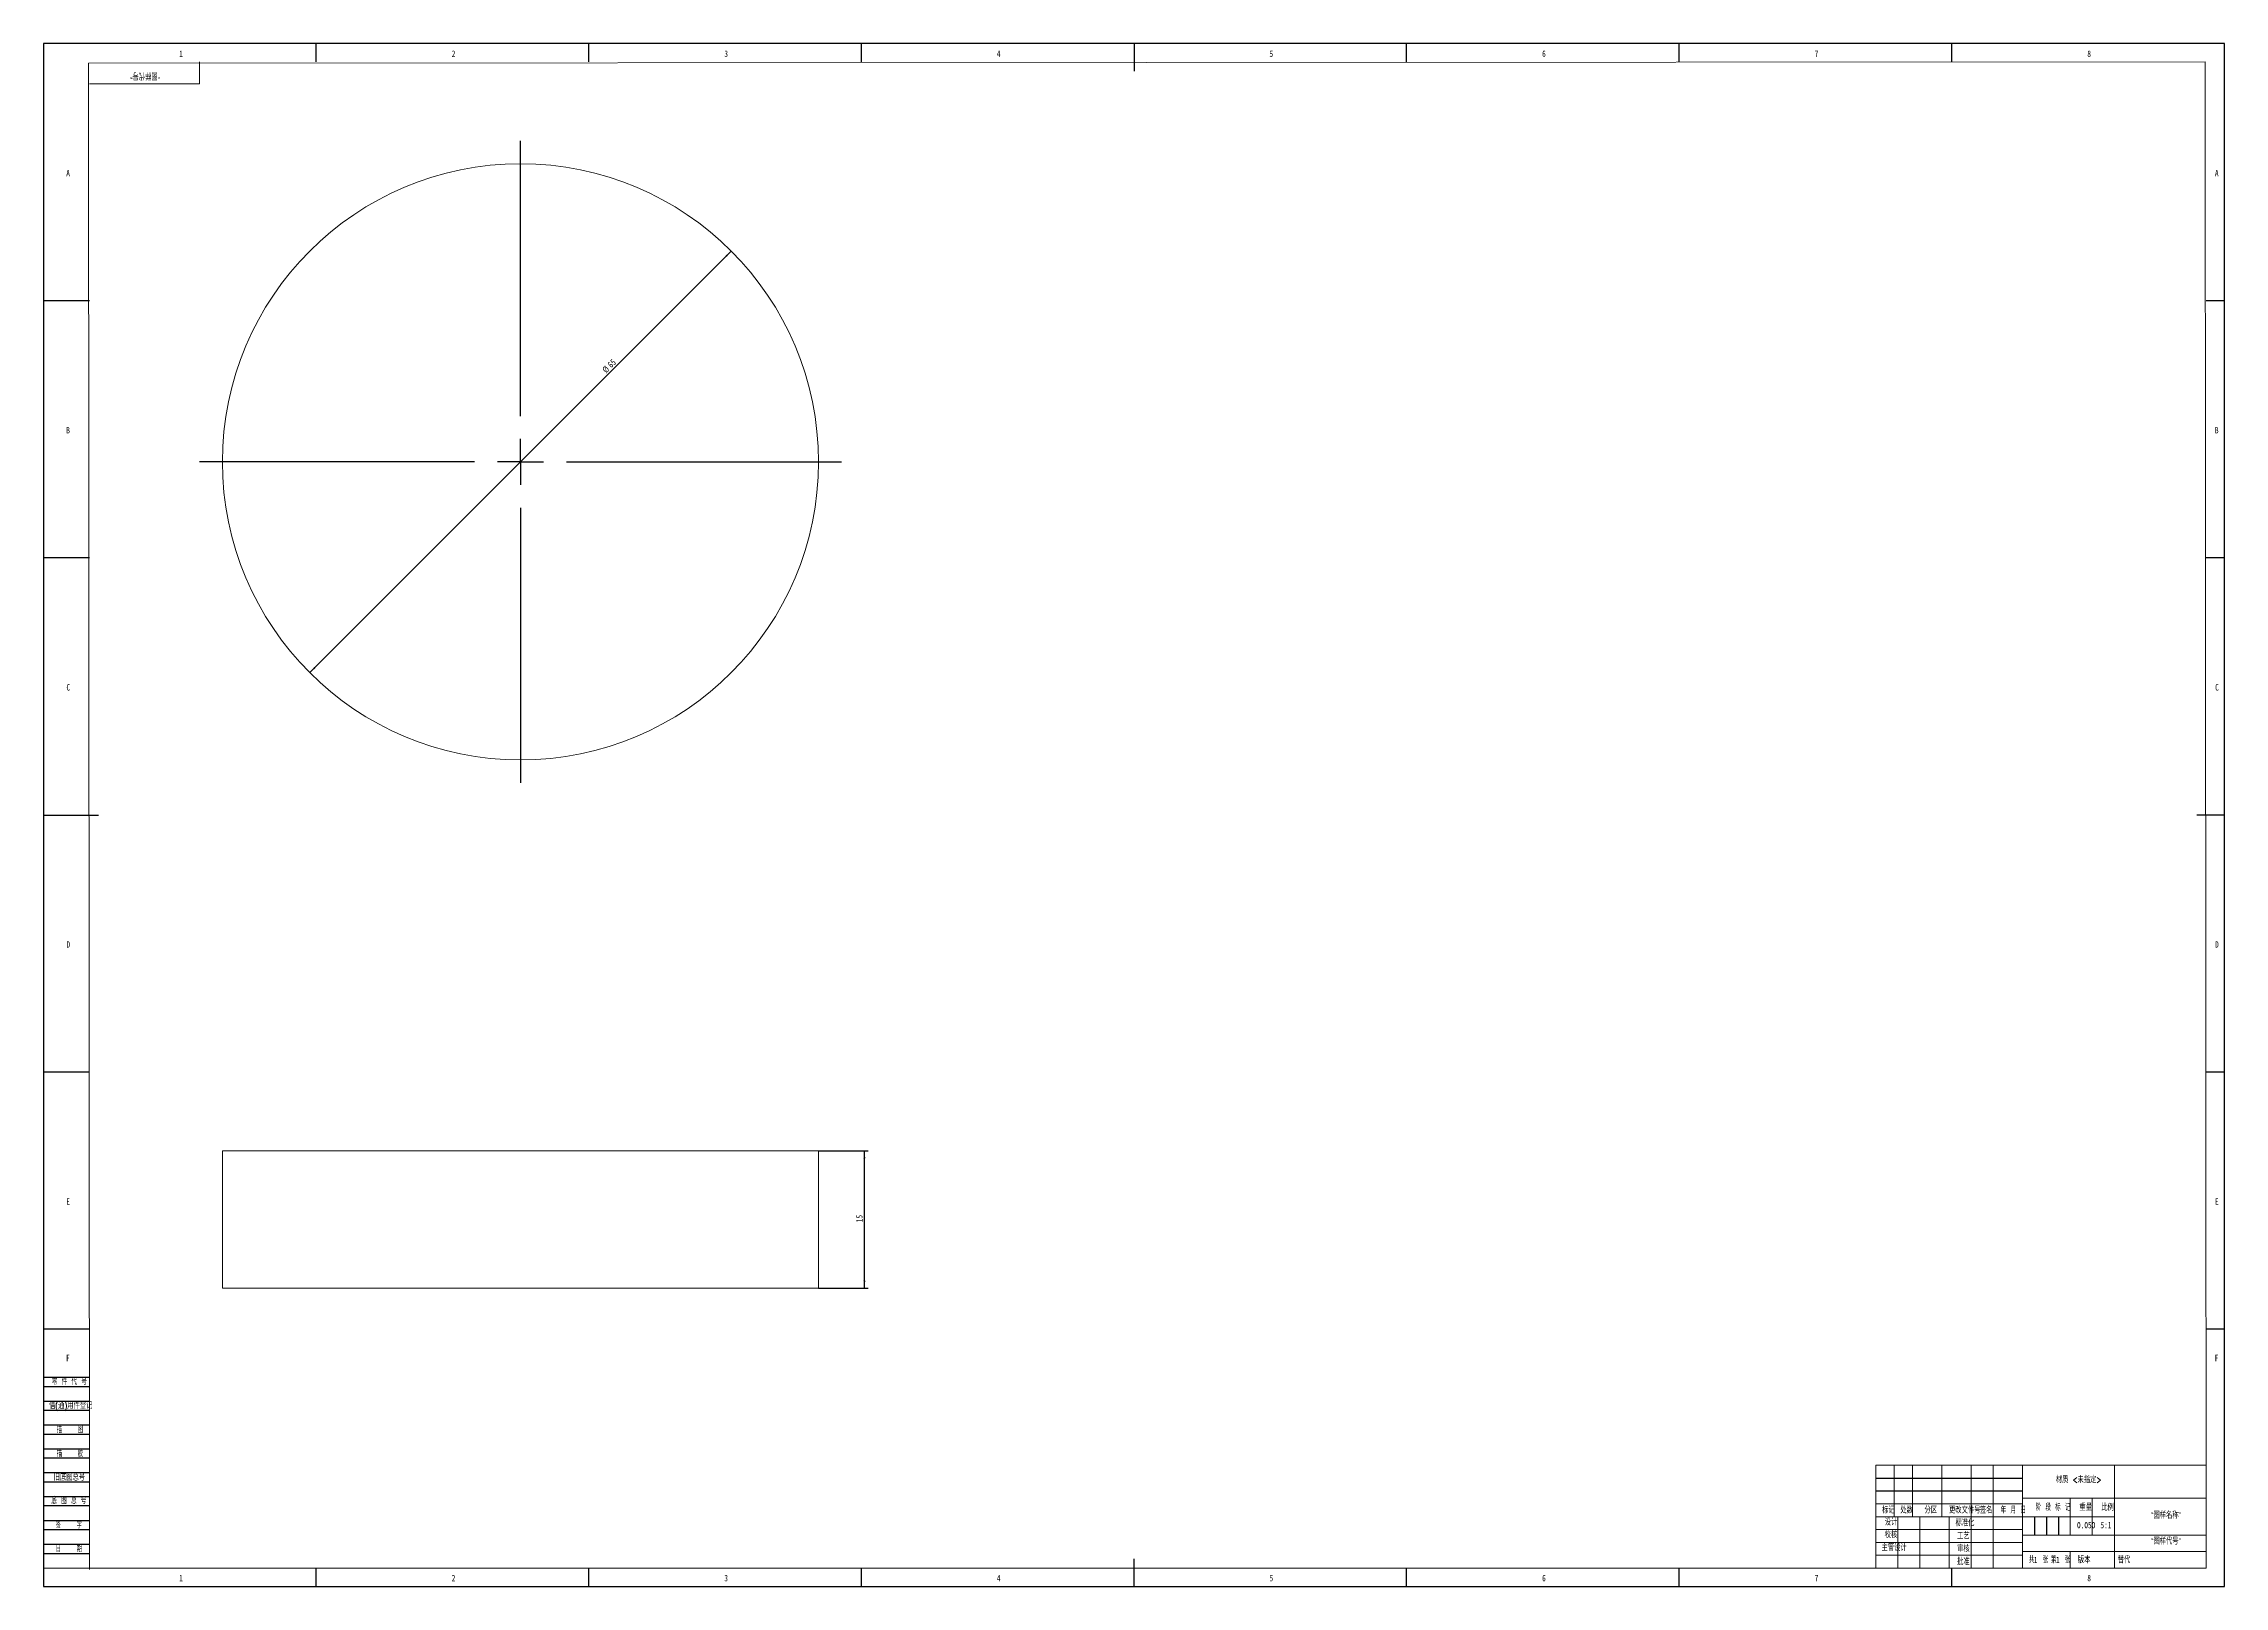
# Model space of a CAD drawing. Header units: millimetres. Extents: x 0 to 1189, y 0 to 841.
import ezdxf

# ---------------------------------------------------------------- set-up
doc = ezdxf.new("R2010")
doc.units = ezdxf.units.MM
for name, color, linetype in [('10', 7, 'Continuous'), ('5', 7, 'Continuous'), ('9', 7, 'Continuous'), ('SLD-0', 7, 'Continuous')]:
    doc.layers.add(name, color=color, linetype=linetype)
doc.styles.add('SLDTEXTSTYLE0', font='TXT', dxfattribs={"width": 0.7})
doc.styles.add('SLDTEXTSTYLE1', font='TXT', dxfattribs={"width": 0.7, "bigfont": 'bigfont'})
doc.styles.add('SLDTEXTSTYLE2', font='TXT', dxfattribs={"width": 0.6, "bigfont": 'bigfont'})
doc.styles.add('SLDTEXTSTYLE3', font='TXT', dxfattribs={"width": 0.614286, "bigfont": 'bigfont'})
doc.styles.add('SLDTEXTSTYLE4', font='TXT', dxfattribs={"width": 0.62, "bigfont": 'bigfont'})
doc.styles.add('SLDTEXTSTYLE5', font='TXT', dxfattribs={"width": 0.566667, "bigfont": 'bigfont'})
doc.dimstyles.new('SLDDIMSTYLE0', dxfattribs={"dimtxt": 3.5, "dimasz": 4.08, "dimexe": 0, "dimexo": 0.0625, "dimgap": 0.875, "dimtad": 2, "dimlfac": 0.2, "dimrnd": 1e-09, "dimzin": 12, "dimdsep": 46, "dimtxsty": 'SLDTEXTSTYLE0', "dimsah": 1, "dimcen": 0, "dimadec": 0, "dimazin": 3, "dimtfac": 1, "dimtmove": 0, "dimatfit": 3, "dimfxl": 0, "dimfrac": 2, "dimtolj": 1, "dimtzin": 12, "dimarcsym": 0})
doc.dimstyles.new('SLDDIMSTYLE1', dxfattribs={"dimtxt": 3.5, "dimasz": 4.08, "dimexe": 0, "dimexo": 0.0625, "dimgap": 0.875, "dimtad": 2, "dimlfac": 0.2, "dimrnd": 1e-09, "dimzin": 12, "dimdsep": 46, "dimtxsty": 'SLDTEXTSTYLE0', "dimsah": 1, "dimcen": 0.09, "dimadec": 0, "dimazin": 3, "dimtfac": 1, "dimtofl": 0, "dimtmove": 0, "dimatfit": 3, "dimfxl": 0, "dimfrac": 2, "dimtolj": 1, "dimtzin": 12, "dimarcsym": 0})

# ---------------------------------------------------------------- blocks, each defined once
blk = doc.blocks.new('_D')
at = {"layer": '10'}
blk.add_line((374.9, 727.9), (145.1, 498.1), dxfattribs=at)
for points in [[(374.9, 727.9), (371.7, 725.4), (372.4, 724.7)], [(145.1, 498.1), (148.3, 500.6), (147.6, 501.3)]]:
    blk.add_solid(points, dxfattribs=at)
at = {"layer": '10', "char_height": 3.5, "attachment_point": 1, "rotation": 45, "style": 'SLDTEXTSTYLE0'}
for s, insert in [('65', (307.1, 666.5)), ('%%c', (304.2, 663.6))]:
    blk.add_mtext(s, dxfattribs=dict(at, insert=insert))
blk = doc.blocks.new('SW_CENTERMARKSYMBOL_0')
at = {"layer": '10', "color": 0}
for p, q in [((0, 25), (0, 175)), ((0, 0), (0, 12.5)), ((-25, 0), (-175, 0)), ((0, 0), (-12.5, 0)), ((0, 0), (0, -12.5)), ((0, 0), (12.5, 0)), ((25, 0), (175, 0)), ((0, -25), (0, -175))]:
    blk.add_line(p, q, dxfattribs=at)
blk = doc.blocks.new('_D_1')
at = {"layer": '10'}
for p, q in [((422.5, 237.5), (449.5, 237.5)), ((447.5, 162.5), (447.5, 237.5)), ((422.5, 162.5), (449.5, 162.5))]:
    blk.add_line(p, q, dxfattribs=at)
for points in [[(447.5, 237.5), (447, 233.4), (448, 233.4)], [(447.5, 162.5), (448, 166.6), (447, 166.6)]]:
    blk.add_solid(points, dxfattribs=at)
at = {"layer": '10', "insert": (443, 198.5), "char_height": 3.5, "attachment_point": 1, "rotation": 90, "style": 'SLDTEXTSTYLE0'}
blk.add_mtext('15', dxfattribs=at)

msp = doc.modelspace()

# ---------------------------------------------------------------- linework, layer by layer
at = {"color": 7, "linetype": 'Continuous', "lineweight": 15}
for p, q in [((97.5, 237.5), (97.5, 162.5)), ((422.5, 237.5), (97.5, 237.5)), ((422.5, 162.5), (422.5, 237.5)), ((422.5, 162.5), (97.5, 162.5))]:
    msp.add_line(p, q, dxfattribs=at)
msp.add_circle((260, 613), 162.5, dxfattribs=at)
at = {"layer": '10', "color": 7}
for p, q in [((148.625, 831), (148.625, 841)), ((297.25, 831), (297.25, 841)), ((445.875, 831), (445.875, 841)), ((594.5, 841), (594.5, 831)), ((743.125, 831), (743.125, 841)), ((891.75, 831), (891.75, 841)), ((1040.375, 831), (1040.375, 841)), ((594.5, 831), (594.5, 826)), ((25, 700.833), (0, 700.833)), ((1189, 700.833), (1179, 700.833)), ((25, 560.667), (0, 560.667)), ((1189, 560.667), (1179, 560.667)), ((0, 420.5), (25, 420.5)), ((25, 420.5), (30, 420.5)), ((1179, 420.5), (1174, 420.5)), ((1189, 420.5), (1179, 420.5)), ((25, 280.333), (0, 280.333)), ((1189, 280.333), (1179, 280.333)), ((25, 140.167), (0, 140.167)), ((1189, 140.167), (1179, 140.167)), ((0, 114), (25, 114)), ((0, 109), (25, 109)), ((0, 101), (25, 101)), ((0, 96), (25, 96)), ((0, 88), (25, 88)), ((0, 83), (25, 83)), ((0, 75), (25, 75)), ((0, 70), (25, 70)), ((0, 62), (25, 62)), ((0, 57), (25, 57)), ((0, 49), (25, 49)), ((999, 59), (1079, 59)), ((999, 52), (1079, 52)), ((0, 44), (25, 44)), ((0, 36), (25, 36)), ((1085.5, 38), (1085.5, 28)), ((1092, 38), (1092, 28)), ((1098.5, 38), (1098.5, 28)), ((0, 31), (25, 31)), ((0, 23), (25, 23)), ((0, 18), (25, 18)), ((594.5, 10), (594.5, 15)), ((148.625, 0), (148.625, 10)), ((297.25, 0), (297.25, 10)), ((445.875, 0), (445.875, 10)), ((594.5, 0), (594.5, 10)), ((743.125, 0), (743.125, 10)), ((891.75, 0), (891.75, 10)), ((1040.375, 0), (1040.375, 10))]:
    msp.add_line(p, q, dxfattribs=at)
at = {"layer": '10', "color": 7, "lineweight": 15}
for p, q in [((999, 66), (999, 10)), ((1009, 66), (1009, 38)), ((1019, 66), (1019, 38)), ((1035, 66), (1035, 38)), ((1051, 66), (1051, 10)), ((1063, 66), (1063, 10)), ((1079, 66), (1079, 10)), ((1129, 66), (1129, 38)), ((1079, 48), (1179, 48)), ((1105, 48), (1105, 28)), ((1117, 48), (1117, 28)), ((999, 45), (1079, 45)), ((999, 38), (1129, 38)), ((1011, 38), (1011, 10)), ((1023, 38), (1023, 10)), ((1039, 38), (1039, 10)), ((1129, 38), (1129, 10)), ((999, 31), (1079, 31)), ((999, 24), (1079, 24)), ((1079, 28), (1179, 28)), ((999, 17), (1079, 17)), ((1079, 18.982), (1179, 18.982))]:
    msp.add_line(p, q, dxfattribs=at)
at = {"layer": '5', "color": 7, "lineweight": 15}
for p, q in [((1178.45, 831.05), (24.451, 830.269)), ((24.451, 830.269), (25.006, 9.269)), ((85, 819), (85, 831)), ((1179.006, 10), (1178.45, 831.05)), ((25, 819), (85, 819)), ((999, 66), (1179, 66)), ((0, 10), (1179.006, 10))]:
    msp.add_line(p, q, dxfattribs=at)
at = {"layer": '9', "color": 7}
for p, q in [((1189, 841), (0, 841)), ((0, 841), (0, 0)), ((1189, 0), (1189, 841)), ((0, 0), (1189, 0))]:
    msp.add_line(p, q, dxfattribs=at)
at = {"layer": 'SLD-0', "lineweight": 15}
msp.add_line((1105, 18.982), (1105, 10), dxfattribs=at)

# ---------------------------------------------------------------- block references
at = {"layer": '10'}
msp.add_blockref('SW_CENTERMARKSYMBOL_0', (260, 613), dxfattribs=at)

# ---------------------------------------------------------------- texts
at = {"layer": '10', "char_height": 3.5}
for s, insert, attachment_point, style in [('\\M+18DDE质 <\\M+196A2\\M+18E77\\M+192E8>', (1109.475, 59.858), 2, 'SLDTEXTSTYLE1'), ('\\M+18167图样\\M+196BC\\M+18FCC\\M+18168', (1157.169, 40.511), 2, 'SLDTEXTSTYLE1'), ('\\M+18D5A\\M+18A6A', (1007.176, 29.857), 2, 'SLDTEXTSTYLE1'), ('0.050', (1113.644, 35.158), 2, 'SLDTEXTSTYLE0'), ('\\M+18167图样\\M+191E3\\M+18D86\\M+18168', (1157.172, 26.366), 2, 'SLDTEXTSTYLE1'), ('\\M+18EE5\\M+18AC7设计', (1008.926, 22.83), 2, 'SLDTEXTSTYLE1'), ('1', (1085.11, 16.188), 1, 'SLDTEXTSTYLE0'), ('1', (1097.135, 16.188), 1, 'SLDTEXTSTYLE0')]:
    msp.add_mtext(s, dxfattribs=dict(at, insert=insert, attachment_point=attachment_point, style=style))
at = {"layer": '10', "color": 7, "insert": (1112.526, 16.188), "char_height": 3.5, "attachment_point": 2, "style": 'SLDTEXTSTYLE1'}
msp.add_mtext('\\M+194C5\\M+1967B', dxfattribs=at)
at = {"layer": '9', "color": 7, "char_height": 3.5}
for s, insert, attachment_point, style in [('1', (74.93, 837.262), 2, 'SLDTEXTSTYLE0'), ('2', (223.512, 837.262), 2, 'SLDTEXTSTYLE0'), ('3', (372.137, 837.262), 2, 'SLDTEXTSTYLE0'), ('4', (520.75, 837.262), 2, 'SLDTEXTSTYLE0'), ('5', (669.387, 837.262), 2, 'SLDTEXTSTYLE0'), ('6', (818.014, 837.262), 2, 'SLDTEXTSTYLE0'), ('7', (966.628, 837.262), 2, 'SLDTEXTSTYLE0'), ('8', (1115.261, 837.262), 2, 'SLDTEXTSTYLE0'), ('A', (13.337, 772.178), 2, 'SLDTEXTSTYLE0'), ('A', (1184.837, 772.178), 2, 'SLDTEXTSTYLE0'), ('B', (13.343, 632.012), 2, 'SLDTEXTSTYLE0'), ('B', (1184.843, 632.012), 2, 'SLDTEXTSTYLE0'), ('C', (13.449, 491.845), 2, 'SLDTEXTSTYLE0'), ('C', (1184.949, 491.845), 2, 'SLDTEXTSTYLE0'), ('D', (13.444, 351.678), 2, 'SLDTEXTSTYLE0'), ('D', (1184.944, 351.678), 2, 'SLDTEXTSTYLE0'), ('E', (13.341, 211.512), 2, 'SLDTEXTSTYLE0'), ('E', (1184.841, 211.512), 2, 'SLDTEXTSTYLE0'), ('F', (13.247, 126.262), 2, 'SLDTEXTSTYLE0'), ('F', (1184.747, 126.262), 2, 'SLDTEXTSTYLE0'), ('\\M+197EB \\M+18C8F \\M+191E3 \\M+18D86', (4.482, 113.36), 1, 'SLDTEXTSTYLE3'), ('\\M+18ED8(\\M+192CA)\\M+19770\\M+18C8F\\M+1936F记', (2.933, 100.276), 1, 'SLDTEXTSTYLE1'), ('\\M+19560    图', (14.352, 87.176), 2, 'SLDTEXTSTYLE5'), ('\\M+19560    \\M+18D5A', (14.319, 74.137), 2, 'SLDTEXTSTYLE5'), ('\\M+18B8C\\M+192EA图总\\M+18D86', (5.459, 61.201), 1, 'SLDTEXTSTYLE1'), ('\\M+192EA 图 总 \\M+18D86', (4.212, 48.433), 1, 'SLDTEXTSTYLE3'), ('标记', (1005.821, 43.306), 2, 'SLDTEXTSTYLE1'), ('设计', (1007.228, 36.767), 2, 'SLDTEXTSTYLE1'), ('处\\M+19094', (1015.759, 43.306), 2, 'SLDTEXTSTYLE1'), ('\\M+195AA\\M+18BE6', (1028.916, 43.306), 2, 'SLDTEXTSTYLE1'), ('\\M+18D58\\M+189FC\\M+195B6\\M+18C8F\\M+18D86', (1047.473, 43.306), 2, 'SLDTEXTSTYLE1'), ('标\\M+18F79\\M+189BB', (1047.567, 36.358), 2, 'SLDTEXTSTYLE1'), ('签\\M+196BC', (1059.145, 43.306), 2, 'SLDTEXTSTYLE1'), ('\\M+1944E \\M+18C8E \\M+193FA', (1073.909, 43.306), 2, 'SLDTEXTSTYLE4'), ('阶 \\M+19269 标 记', (1095.536, 44.81), 2, 'SLDTEXTSTYLE3'), ('\\M+18F64\\M+197CA', (1113.402, 44.81), 2, 'SLDTEXTSTYLE1'), ('\\M+194E4\\M+197E1', (1125.295, 44.81), 2, 'SLDTEXTSTYLE1'), ('签    \\M+18E9A', (13.706, 35.193), 2, 'SLDTEXTSTYLE5'), ('\\M+18D48艺', (1046.681, 29.23), 2, 'SLDTEXTSTYLE1'), ('\\M+193FA    \\M+18AFA', (13.783, 22.233), 2, 'SLDTEXTSTYLE5'), ('\\M+194E1\\M+18F79', (1046.662, 15.216), 2, 'SLDTEXTSTYLE1'), ('审\\M+18A6A', (1046.68, 22.249), 2, 'SLDTEXTSTYLE1'), ('\\M+18BA4  张', (1087.69, 16.188), 2, 'SLDTEXTSTYLE2'), ('\\M+191E6  张', (1099.675, 16.188), 2, 'SLDTEXTSTYLE2'), ('1', (74.93, 6.262), 2, 'SLDTEXTSTYLE0'), ('2', (223.512, 6.262), 2, 'SLDTEXTSTYLE0'), ('3', (372.137, 6.262), 2, 'SLDTEXTSTYLE0'), ('4', (520.75, 6.262), 2, 'SLDTEXTSTYLE0'), ('5', (669.387, 6.262), 2, 'SLDTEXTSTYLE0'), ('6', (818.014, 6.262), 2, 'SLDTEXTSTYLE0'), ('7', (966.628, 6.262), 2, 'SLDTEXTSTYLE0'), ('8', (1115.261, 6.262), 2, 'SLDTEXTSTYLE0')]:
    msp.add_mtext(s, dxfattribs=dict(at, insert=insert, attachment_point=attachment_point, style=style))
at = {"layer": 'SLD-0', "insert": (55.32, 821.738), "char_height": 3.5, "attachment_point": 2, "rotation": 180, "style": 'SLDTEXTSTYLE1'}
msp.add_mtext('\\M+18167图样\\M+191E3\\M+18D86\\M+18168', dxfattribs=at)
at = {"layer": 'SLD-0', "char_height": 3.5}
for s, insert, attachment_point, style in [('5:1', (1124.437, 35.158), 2, 'SLDTEXTSTYLE0'), ('\\M+191D6\\M+191E3', (1130.851, 16.188), 1, 'SLDTEXTSTYLE1')]:
    msp.add_mtext(s, dxfattribs=dict(at, insert=insert, attachment_point=attachment_point, style=style))

# ---------------------------------------------------------------- dimensions: what is measured, and where the dimension line sits
at = {"layer": '10'}
dim = msp.add_diameter_dim_2p(p1=(374.905, 727.905), p2=(145.095, 498.095), dimstyle='SLDDIMSTYLE0', dxfattribs=at)
dim.commit()
dim.dimension.update_dxf_attribs({"geometry": '_D', "text_midpoint": (310, 663), "dimtype": 163})
dim = msp.add_linear_dim(base=(447.5, 237.5), p1=(422.5, 162.5), p2=(422.5, 237.5), angle=90, dimstyle='SLDDIMSTYLE1', dxfattribs=at)
dim.commit()
dim.dimension.update_dxf_attribs({"geometry": '_D_1', "text_midpoint": (447.5, 200), "dimtype": 160})

doc.saveas('drawing.dxf')
